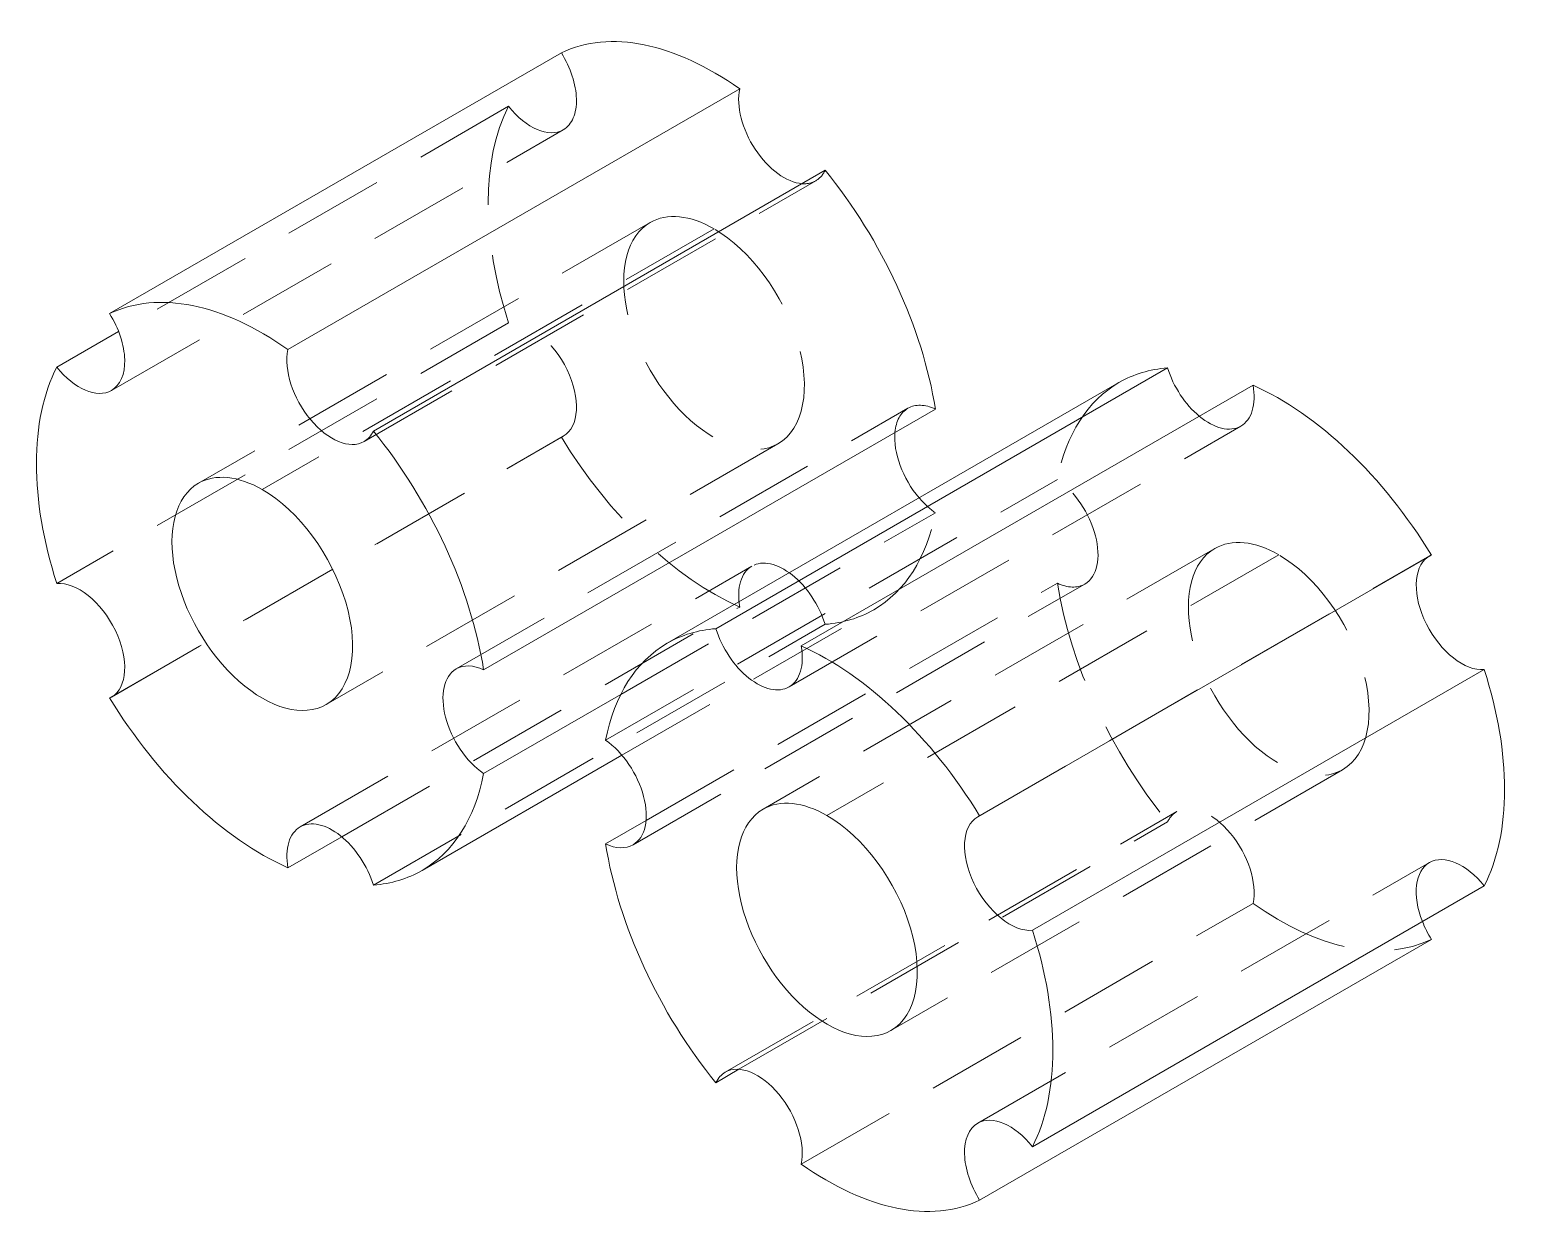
# Model space of a CAD drawing. Header units: millimetres. Extents: x -46.4 to 46.4, y -37.4 to 37.4.
import ezdxf

# ---------------------------------------------------------------- set-up
doc = ezdxf.new("R2010")
doc.units = ezdxf.units.MM
doc.linetypes.add('HIDDEN', pattern=[9.525, 6.35, -3.175])
doc.layers.get('0').update_dxf_attribs({"lineweight": 13})
doc.layers.add('hidden', color=7, linetype='HIDDEN', lineweight=9)

msp = doc.modelspace()

# ---------------------------------------------------------------- linework, layer by layer
for p, q in [((-13.094, 35.925), (-41.378, 19.595)), ((-30.214, 17.338), (-1.929, 33.668)), ((-24.861, 12.239), (3.424, 28.569)), ((-40.818, 18.481), (-44.686, 16.247)), ((-3.424, -0.137), (24.861, 16.193)), ((-6.464, -1.051), (21.82, 15.279)), ((1.929, -1.22), (30.214, 15.11)), ((-17.961, -2.711), (10.324, 13.619)), ((41.378, 4.476), (13.094, -11.854)), ((44.686, -2.692), (16.402, -19.022)), ((-41.378, -4.476), (-41.151, -4.344)), ((-17.961, -9.21), (-9.376, -4.254)), ((-21.82, -15.279), (-9.307, -8.055)), ((-10.324, -13.619), (-7.792, -12.158)), ((-30.214, -15.11), (-26.849, -13.168)), ((44.686, -16.247), (16.402, -32.577)), ((13.094, -35.925), (41.378, -19.595)), ((-3.424, -28.569), (-1.973, -27.732))]:
    msp.add_line(p, q)
for centre, major_axis, start_param, end_param in [((-3.536, 18.371), (10, -17.321), -4.040815, -3.184848), ((0.835, 31.379), (2, -3.464), -2.570186, -0.371071), ((-3.536, 18.371), (10, -17.321), -5.297452, -4.441485), ((-31.82, 2.041), (10, -17.321), -4.040815, -3.184848), ((-43.261, 18.245), (2, -3.464), -6.283185, -4.655477), ((-27.45, 15.049), (2, -3.464), -2.570186, 0), ((-31.82, 2.041), (10, -17.321), -2.784178, -1.928211), ((-43.261, 18.245), (2, -3.464), -1.313549, 0), ((31.82, -2.041), (-10, 17.321), 6.012281, 6.283185), ((27.45, 16.013), (-2, 3.464), 1.199725, 2.142203), ((31.82, -2.041), (-10, 17.321), 4.755644, 5.611612), ((-27.45, 15.049), (2, -3.464), -6.283185, -5.912114), ((-31.82, 2.041), (10, -17.321), -5.297452, -4.441485), ((10.607, 10.206), (2, -3.464), -2.456362, -1.262642), ((-31.82, 2.041), (4, -6.928), -3.926991, -3.141593), ((-31.82, 2.041), (4, -6.928), -3.141593, 0), ((-31.82, 2.041), (4, -6.928), -6.283185, -3.926991), ((43.261, 0.952), (-2, 3.464), 0.056912, 2.884346), ((-43.261, -0.952), (2, -3.464), -6.283185, -3.39884), ((3.536, -18.371), (-10, 17.321), 6.012281, 6.283185), ((-0.835, -0.317), (-2, 3.464), 1.199725, 3.141593), ((3.536, -18.371), (-10, 17.321), 0, 0.585063), ((-0.835, -0.317), (-2, 3.464), 3.141593, 4.140983), ((3.536, -18.371), (-10, 17.321), 4.755644, 5.611612), ((-17.678, -6.124), (2, -3.464), -3.141593, -0.885566), ((-17.678, -6.124), (2, -3.464), -3.826823, -3.141593), ((31.82, -2.041), (-10, 17.321), 3.499007, 4.354975), ((-43.261, -0.952), (2, -3.464), -0.056912, 0), ((-31.82, 2.041), (10, -17.321), -1.527541, -0.671574), ((-10.607, -10.206), (-2, 3.464), 3.141593, 5.39762), ((-31.82, 2.041), (10, -17.321), -6.283185, -5.698122), ((3.536, -18.371), (-4, 6.928), 5.497787, 6.283185), ((3.536, -18.371), (-4, 6.928), 0, 3.141593), ((3.536, -18.371), (-4, 6.928), 3.141593, 5.497787), ((14.977, -15.378), (-2, 3.464), 0, 2.884346), ((14.977, -15.378), (-2, 3.464), 6.226273, 6.283185), ((-27.45, -16.013), (2, -3.464), -3.141593, -2.142203), ((-27.45, -16.013), (2, -3.464), -5.08346, -3.141593), ((3.536, -18.371), (-10, 17.321), 0.985733, 1.8417), ((-10.607, -10.206), (-2, 3.464), 2.456362, 3.141593), ((-31.82, 2.041), (10, -17.321), -0.270904, 0), ((43.261, -18.245), (-2, 3.464), 1.313549, 1.627709), ((3.536, -18.371), (-10, 17.321), 3.499007, 4.354975), ((-0.835, -31.379), (-2, 3.464), 3.712999, 6.283185), ((-0.835, -31.379), (-2, 3.464), 0, 0.371071), ((14.977, -34.575), (-2, 3.464), 4.969636, 6.283185), ((14.977, -34.575), (-2, 3.464), 0, 1.627709), ((3.536, -18.371), (-10, 17.321), 2.24237, 3.098337)]:
    msp.add_ellipse(centre, major_axis=major_axis, ratio=0.57735, start_param=start_param, end_param=end_param)
at = {"layer": 'hidden'}
for p, q in [((-16.402, 32.577), (-40.818, 18.481)), ((-41.261, 14.781), (-12.977, 31.111)), ((-25.45, 11.585), (2.835, 27.915)), ((-7.536, 25.299), (-35.82, 8.969)), ((-3.536, 24.903), (-31.82, 8.573)), ((-16.402, 19.022), (-44.686, 2.692)), ((-19.678, -2.66), (8.607, 13.67)), ((1.165, -3.781), (29.45, 12.548)), ((-41.261, -4.416), (-12.977, 11.914)), ((-41.151, -4.344), (-13.094, 11.854)), ((0.464, 11.443), (-27.82, -4.887)), ((-10.324, -7.12), (17.961, 9.21)), ((-9.376, -4.254), (10.324, 7.12)), ((27.82, 4.887), (-0.464, -11.443)), ((-29.45, -12.548), (-1.165, 3.781)), ((31.82, 4.491), (3.536, -11.839)), ((12.977, -11.914), (41.261, 4.416)), ((-8.607, -13.67), (19.678, 2.66)), ((-7.792, -12.158), (17.961, 2.711)), ((-26.849, -13.168), (-1.929, 1.22)), ((-9.307, -8.055), (6.464, 1.051)), ((-24.861, -16.193), (3.424, 0.137)), ((35.82, -8.969), (7.536, -25.299)), ((-2.835, -27.915), (25.45, -11.585)), ((-1.973, -27.732), (24.861, -12.239)), ((12.977, -31.111), (41.261, -14.781)), ((1.929, -33.668), (30.214, -17.338))]:
    msp.add_line(p, q, dxfattribs=at)
for centre, major_axis, start_param, end_param in [((-14.977, 34.575), (2, -3.464), -6.283185, -4.655477), ((-3.536, 18.371), (10, -17.321), -2.784178, -1.928211), ((-14.977, 34.575), (2, -3.464), -1.313549, 0), ((0.835, 31.379), (2, -3.464), -0.371071, 0), ((0.835, 31.379), (2, -3.464), -6.283185, -5.912114), ((-3.536, 18.371), (4, -6.928), -3.141593, 0), ((-3.536, 18.371), (4, -6.928), -3.926991, -3.141593), ((-3.536, 18.371), (4, -6.928), -6.283185, -3.926991), ((-14.977, 15.378), (2, -3.464), -6.283185, -3.39884), ((31.82, -2.041), (-10, 17.321), 0, 0.585063), ((27.45, 16.013), (-2, 3.464), 3.141593, 4.140983), ((10.607, 10.206), (2, -3.464), -3.826823, -3.141593), ((10.607, 10.206), (2, -3.464), -3.141593, -2.456362), ((27.45, 16.013), (-2, 3.464), 2.142203, 3.141593), ((-14.977, 15.378), (2, -3.464), -0.056912, 0), ((-3.536, 18.371), (10, -17.321), -1.527541, -0.671574), ((17.678, 6.124), (-2, 3.464), 3.141593, 5.39762), ((10.607, 10.206), (2, -3.464), -1.262642, -0.885566), ((-3.536, 18.371), (10, -17.321), -6.283185, -5.698122), ((31.82, -2.041), (-4, 6.928), 0, 3.141593), ((31.82, -2.041), (-4, 6.928), 5.497787, 6.283185), ((0.835, 0.317), (2, -3.464), -3.141593, -2.142203), ((0.835, 0.317), (2, -3.464), -5.08346, -3.141593), ((31.82, -2.041), (-4, 6.928), 3.141593, 5.497787), ((43.261, 0.952), (-2, 3.464), 0, 0.056912), ((43.261, 0.952), (-2, 3.464), 6.226273, 6.283185), ((31.82, -2.041), (-10, 17.321), 0.985733, 1.8417), ((17.678, 6.124), (-2, 3.464), 2.456362, 3.141593), ((-3.536, 18.371), (10, -17.321), -0.270904, 0), ((27.45, -15.049), (-2, 3.464), 3.712999, 6.283185), ((27.45, -15.049), (-2, 3.464), 0, 0.371071), ((43.261, -18.245), (-2, 3.464), 0, 1.313549), ((43.261, -18.245), (-2, 3.464), 4.969636, 6.283185), ((31.82, -2.041), (-10, 17.321), 2.24237, 3.098337)]:
    msp.add_ellipse(centre, major_axis=major_axis, ratio=0.57735, start_param=start_param, end_param=end_param, dxfattribs=at)

doc.saveas('drawing.dxf')
